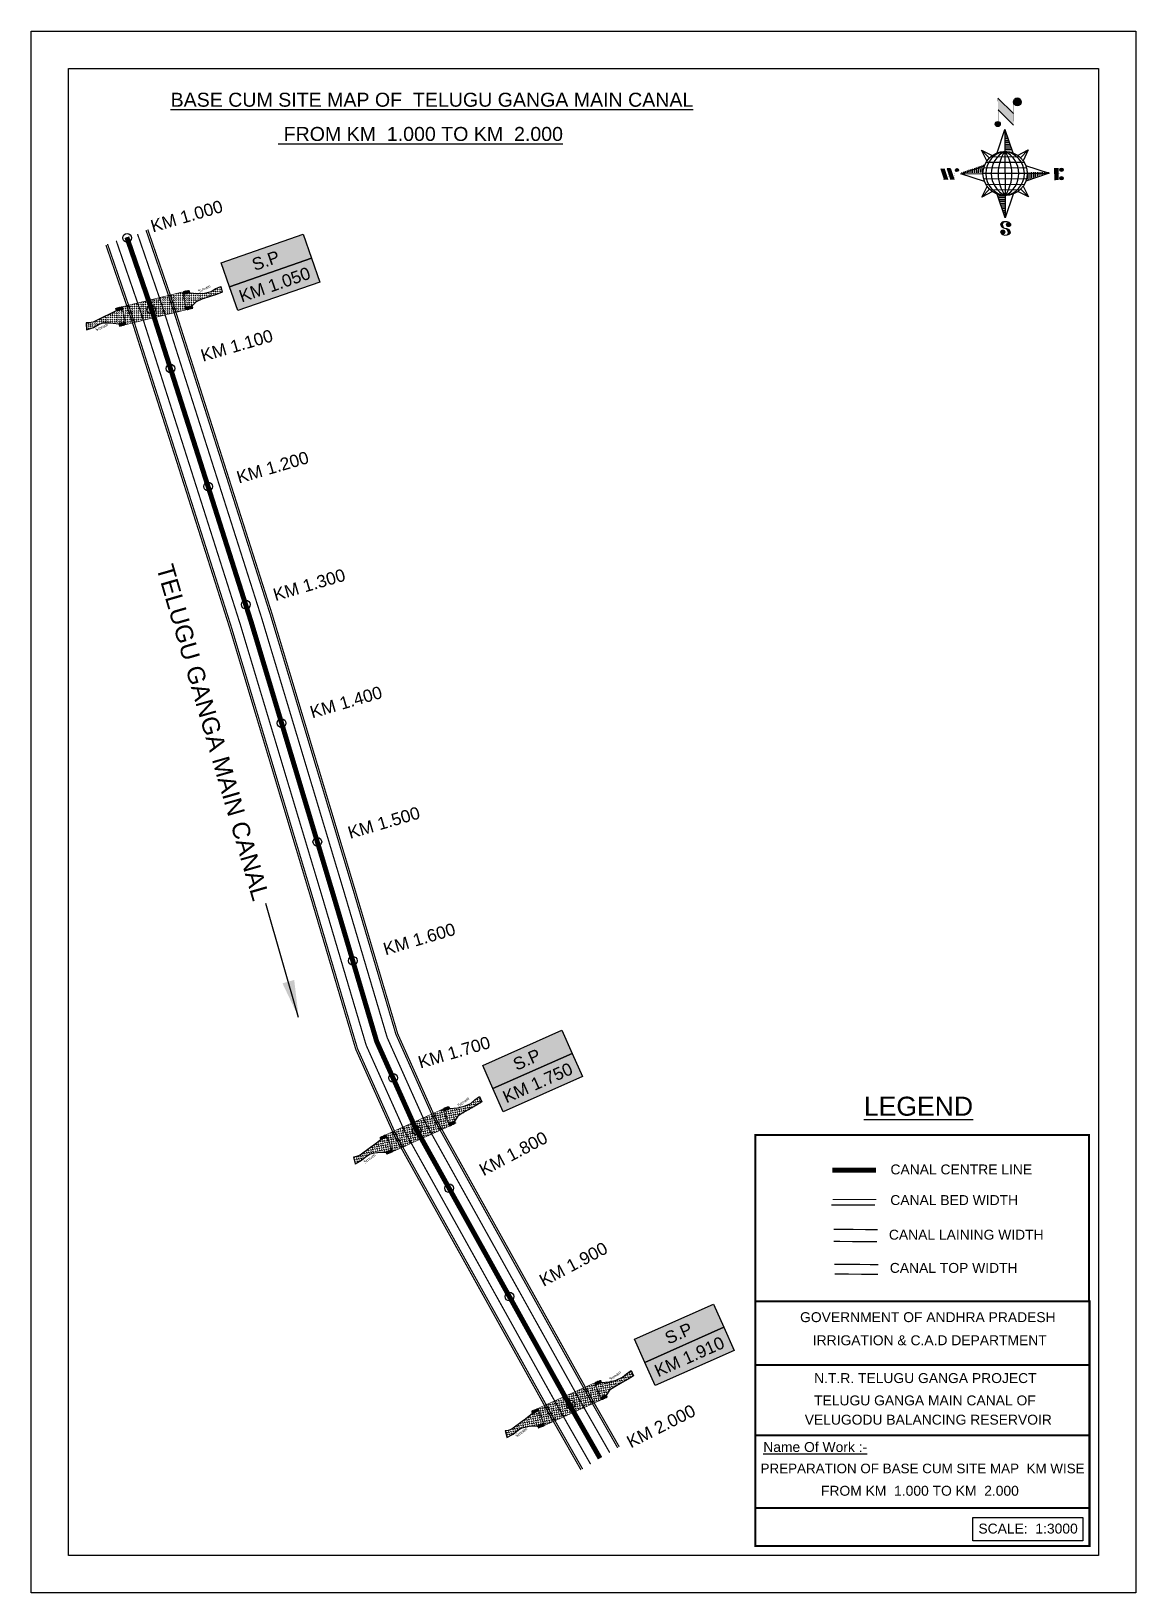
# Model space of a CAD drawing. Header units: inches. Extents: x 246434 to 247325, y 1736692 to 1737952.
import ezdxf

# ---------------------------------------------------------------- set-up
doc = ezdxf.new("R2010")
doc.units = ezdxf.units.IN
doc.header["$MEASUREMENT"] = 0
doc.header["$PDMODE"] = 32
doc.header["$PDSIZE"] = 7
doc.linetypes.add('ACAD_ISO02W100', pattern=[15, 12, -3])
for name, color, linetype in [('AQUADUCT', 1, 'Continuous'), ('bed with', 5, 'Continuous'), ('bord', 1, 'Continuous'), ('cahnige', 7, 'Continuous'), ('canal', 1, 'Continuous'), ('CARTTRACK', 30, 'ACAD_ISO02W100'), ('CH Circle', 7, 'Continuous'), ('chainage', 7, 'Continuous'), ('FRAME 025', 7, 'Continuous'), ('lining', 4, 'Continuous'), ('STREAM', 4, 'Continuous'), ('Stu coo', 3, 'Continuous'), ('TEXT', 7, 'Continuous'), ('top of bund', 1, 'Continuous'), ('UT', 173, 'ACAD_ISO02W100'), ('V', 6, 'Continuous'), ('ZSTU', 7, 'Continuous')]:
    doc.layers.add(name, color=color, linetype=linetype)
doc.styles.add('5mm', font='times.ttf', dxfattribs={"height": 3})
doc.styles.get("Standard").update_dxf_attribs({"font": 'arial.ttf'})
doc.dimstyles.get("Standard").update_dxf_attribs({"dimtxt": 0.18, "dimasz": 0.18, "dimexe": 0.18, "dimexo": 0.0625, "dimgap": 0.09, "dimtad": 0, "dimtih": 1, "dimtoh": 1, "dimdec": 4, "dimzin": 0, "dimdsep": 46, "dimtxsty": 'Standard', "dimcen": 0.09, "dimadec": 0, "dimazin": 0, "dimtfac": 1, "dimtdec": 4, "dimtofl": 0, "dimtmove": 0, "dimatfit": 3, "dimfxl": 0, "dimtolj": 1, "dimtzin": 0, "dimarcsym": 0})
pattern_1 = [(228.0128, (-362214.3310220317, -1526288.492507028), (-7.999998232158162, -9.000001341607247), [0.134536, -13.319088]), (184.9697, (-362214.4210220316, -1526288.592507028), (12.00000105151764, 0.9999913070070519), [0.230868, -22.855925]), (132.5104, (-362214.6510220316, -1526288.612507028), (9.999990718346812, -11.0000086738712), [0.162788, -16.116032]), (267.2737, (-362215.0410220316, -1526288.862507028), (0.9999960177271904, 20.00000029497347), [0.210238, -20.813558]), (292.8337, (-362215.0510220316, -1526289.072507028), (-5.00000990543714, 11.99999641177778), [0.206155, -20.409373]), (357.2737, (-362214.9710220316, -1526289.262507028), (-20.00000029497347, 0.9999960177271915), [0.210238, -20.813558]), (37.6942, (-362214.7610220317, -1526289.272507028), (-13.00000734561798, -9.99999040516053), [0.278029, -27.524849]), (72.2553, (-362214.5410220316, -1526289.102507028), (7.000010762705409, 21.99999623123919), [0.262488, -25.986321]), (121.4296, (-362214.4610220316, -1526288.852507028), (-8.000008234176365, 12.99999503649257), [0.21095, -20.884073]), (175.2364, (-362214.5710220317, -1526288.672507028), (11.00000094631958, -0.9999915326612605), [0.2408319999999999, -11.80076299999999]), (222.3974, (-362214.8110220316, -1526288.652507028), (-12.00000735107323, -10.99999208201412), [0.311448, -30.833375]), (138.8141, (-362214.0510220316, -1526288.872507028), (-7.000002946805715, 5.999997313342756), [0.106301, -10.523844]), (171.4692, (-362214.1310220317, -1526288.802507028), (12.99999828481513, -2.00000791003979), [0.2022369999999999, -20.02151099999998]), (225, (-362214.3310220317, -1526288.772507028), (-1.110223024625157e-16, -1.000000309448952), [0.141421, -1.272792]), (203.1986, (-362214.4010220316, -1526288.652507028), (4.999999730667075, 2.000001325264854), [0.076158, -7.539615]), (291.8014, (-362214.4710220316, -1526288.682507028), (-0.9999999105006487, 3.00000027301077), [0.107703, -5.277462]), (30.9638, (-362214.4310220316, -1526288.782507028), (2.999998022287998, 2.000002483540733), [0.1749289999999999, -5.656022999999996]), (161.5651, (-362214.2810220316, -1526288.692507028), (2.000000434592962, -0.9999984032227077), [0.126491, -3.035787]), (16.38950000000001, (-362215.0510220316, -1526288.682507028), (10.00000219841196, 2.99999270981797), [0.1772, -17.542845]), (70.3462, (-362214.8810220317, -1526288.632507028), (-3.999995247371745, -11.00000213560622), [0.148661, -14.717408]), (293.1986, (-362214.2810220316, -1526288.492507028), (-2.000001325264854, 4.999999730667075), [0.152315, -7.463458]), (343.6105, (-362214.2210220316, -1526288.632507028), (-10.00000219841196, 2.999992709817974), [0.1771999999999999, -17.54284499999998]), (339.444, (-362215.0510220316, -1526289.302507028), (-5.000001844542423, 1.999995996421584), [0.17088, -8.373124]), (294.7751, (-362214.8910220317, -1526289.362507028), (-4.99999218924517, 11.00000342183912), [0.1431779999999999, -14.17464299999999]), (66.80140000000002, (-362214.2710220316, -1526289.492507028), (2.000001325264855, 4.999999730667075), [0.152315, -7.463458]), (17.35400000000001, (-362214.2110220316, -1526289.352507028), (-13.00000201909683, -3.999994502259118), [0.167631, -16.59542399999999]), (69.444, (-362214.7610220317, -1526289.492507028), (-1.999995996421587, -5.000001844542422), [0.08544, -8.458563999999999]), (101.3098999999999, (-362214.3310220317, -1526289.492507028), (-0.9999976321616053, 4.000000752230952), [0.05098999999999999, -5.048028999999998]), (165.9638, (-362214.3410220316, -1526289.442507028), (3.00000054598974, -0.9999980573612457), [0.206155, -3.91695]), (186.009, (-362214.5410220316, -1526289.392507028), (9.99999975090604, 0.9999993174818415), [0.19105, -18.913923]), (303.6901, (-362214.4310220316, -1526288.872507028), (-1.000001334507191, 1.99999955777116), [0.144222, -3.461329]), (353.1572, (-362214.3510220316, -1526288.992507028), (16.99999936547855, -2.000007997924761), [0.251794, -24.927563]), (60.94540000000001, (-362214.1010220316, -1526289.022507028), (-4.000000027199279, -7.000000384569686), [0.102956, -10.192674]), (90, (-362214.0510220316, -1526288.932507028), (-0.9999999999999999, 1), [0.06, -0.94]), (120.2564, (-362214.5610220316, -1526289.362507028), (3.999994886802694, -7.000002455854734), [0.138924, -13.75352]), (48.01279999999999, (-362214.6310220317, -1526289.242507028), (7.99999823215816, 9.000001341607248), [0.269072, -13.184552]), (0, (-362214.4510220317, -1526289.042507028), (1, 1), [0.26, -0.74]), (325.3048, (-362214.1910220316, -1526289.042507028), (-9.999994258987526, 7.000008609594458), [0.158114, -15.653274]), (254.0546, (-362214.0610220316, -1526289.132507028), (-0.9999998892963811, -4.000000126652151), [0.145602, -7.134508]), (207.646, (-362214.1010220316, -1526289.272507028), (-18.99999580717959, -10.00000771316918), [0.237065, -23.469474]), (175.4261, (-362214.3110220316, -1526289.382507028), (-13.00000055831213, 0.999994801161084), [0.2507989999999997, -24.82907399999998])]
pattern_2 = [(0, (-362215.0510220316, -1526289.492507028), (1.25, 1.25), [1.25, -1.25])]
pattern_3 = [(228.0128, (-362243.1753484617, -1526336.432974194), (-7.999998232158162, -9.000001341607247), [0.134536, -13.319088]), (184.9697, (-362243.2653484617, -1526336.532974194), (12.00000105151764, 0.9999913070070519), [0.230868, -22.855925]), (132.5104, (-362243.4953484617, -1526336.552974194), (9.999990718346812, -11.0000086738712), [0.162788, -16.116032]), (267.2737, (-362243.8853484617, -1526336.802974194), (0.9999960177271904, 20.00000029497347), [0.210238, -20.813558]), (292.8337, (-362243.8953484617, -1526337.012974194), (-5.00000990543714, 11.99999641177778), [0.206155, -20.409373]), (357.2737, (-362243.8153484617, -1526337.202974194), (-20.00000029497347, 0.9999960177271915), [0.210238, -20.813558]), (37.6942, (-362243.6053484617, -1526337.212974194), (-13.00000734561798, -9.99999040516053), [0.278029, -27.524849]), (72.2553, (-362243.3853484617, -1526337.042974194), (7.000010762705409, 21.99999623123919), [0.262488, -25.986321]), (121.4296, (-362243.3053484617, -1526336.792974194), (-8.000008234176365, 12.99999503649257), [0.21095, -20.884073]), (175.2364, (-362243.4153484617, -1526336.612974194), (11.00000094631958, -0.9999915326612605), [0.2408319999999999, -11.80076299999999]), (222.3974, (-362243.6553484617, -1526336.592974194), (-12.00000735107323, -10.99999208201412), [0.311448, -30.833375]), (138.8141, (-362242.8953484617, -1526336.812974194), (-7.000002946805715, 5.999997313342756), [0.106301, -10.523844]), (171.4692, (-362242.9753484617, -1526336.742974194), (12.99999828481513, -2.00000791003979), [0.2022369999999998, -20.02151099999998]), (225, (-362243.1753484617, -1526336.712974194), (-1.110223024625157e-16, -1.000000309448952), [0.141421, -1.272792]), (203.1986, (-362243.2453484617, -1526336.592974194), (4.999999730667075, 2.000001325264854), [0.076158, -7.539615]), (291.8014, (-362243.3153484617, -1526336.622974194), (-0.9999999105006487, 3.00000027301077), [0.107703, -5.277462]), (30.9638, (-362243.2753484617, -1526336.722974194), (2.999998022287998, 2.000002483540733), [0.1749289999999998, -5.656022999999995]), (161.5651, (-362243.1253484617, -1526336.632974194), (2.000000434592962, -0.9999984032227077), [0.126491, -3.035787]), (16.38950000000001, (-362243.8953484617, -1526336.622974194), (10.00000219841196, 2.99999270981797), [0.1772, -17.542845]), (70.3462, (-362243.7253484617, -1526336.572974194), (-3.999995247371745, -11.00000213560622), [0.148661, -14.717408]), (293.1986, (-362243.1253484617, -1526336.432974194), (-2.000001325264854, 4.999999730667075), [0.152315, -7.463458]), (343.6105, (-362243.0653484617, -1526336.572974194), (-10.00000219841196, 2.999992709817974), [0.1771999999999998, -17.54284499999998]), (339.444, (-362243.8953484617, -1526337.242974194), (-5.000001844542423, 1.999995996421584), [0.17088, -8.373124]), (294.7751, (-362243.7353484617, -1526337.302974194), (-4.99999218924517, 11.00000342183912), [0.1431779999999998, -14.17464299999999]), (66.80140000000002, (-362243.1153484617, -1526337.432974194), (2.000001325264855, 4.999999730667075), [0.152315, -7.463458]), (17.35400000000001, (-362243.0553484617, -1526337.292974194), (-13.00000201909683, -3.999994502259118), [0.167631, -16.59542399999999]), (69.444, (-362243.6053484617, -1526337.432974194), (-1.999995996421587, -5.000001844542422), [0.08544, -8.458563999999999]), (101.3098999999999, (-362243.1753484617, -1526337.432974194), (-0.9999976321616053, 4.000000752230952), [0.05098999999999998, -5.048028999999997]), (165.9638, (-362243.1853484617, -1526337.382974194), (3.00000054598974, -0.9999980573612457), [0.206155, -3.91695]), (186.009, (-362243.3853484617, -1526337.332974194), (9.99999975090604, 0.9999993174818415), [0.19105, -18.913923]), (303.6901, (-362243.2753484617, -1526336.812974194), (-1.000001334507191, 1.99999955777116), [0.144222, -3.461329]), (353.1572, (-362243.1953484617, -1526336.932974194), (16.99999936547855, -2.000007997924761), [0.251794, -24.927563]), (60.94540000000001, (-362242.9453484617, -1526336.962974194), (-4.000000027199279, -7.000000384569686), [0.102956, -10.192674]), (90, (-362242.8953484617, -1526336.872974194), (-0.9999999999999999, 1), [0.06, -0.94]), (120.2564, (-362243.4053484617, -1526337.302974194), (3.999994886802694, -7.000002455854734), [0.138924, -13.75352]), (48.01279999999999, (-362243.4753484617, -1526337.182974194), (7.99999823215816, 9.000001341607248), [0.269072, -13.184552]), (0, (-362243.2953484617, -1526336.982974194), (1, 1), [0.26, -0.74]), (325.3048, (-362243.0353484617, -1526336.982974194), (-9.999994258987526, 7.000008609594458), [0.158114, -15.653274]), (254.0546, (-362242.9053484617, -1526337.072974194), (-0.9999998892963811, -4.000000126652151), [0.145602, -7.134508]), (207.646, (-362242.9453484617, -1526337.212974194), (-18.99999580717959, -10.00000771316918), [0.237065, -23.469474]), (175.4261, (-362243.1553484617, -1526337.322974194), (-13.00000055831213, 0.999994801161084), [0.2507989999999997, -24.82907399999998])]
pattern_4 = [(267.2971131487395, (-8720374.9383359, 50637915.13839893), (10.53672553373347, -0.4974314379093613), [])]
pattern_5 = [(357.2971131487395, (-8720374.9383359, 50637915.13839893), (0.4974314379093601, 10.53672553373348), [])]

# ---------------------------------------------------------------- blocks, each defined once
blk = doc.blocks.new('A$C377B10CC')
at = {"layer": 'STREAM'}
h = blk.add_hatch(dxfattribs=at)
h.set_pattern_fill('DASH', color=256, scale=10, style=0)
h.set_pattern_definition(pattern_2)
h.paths.add_polyline_path([(-21.08494824264198, 10.39821502007544), (-19.27474394725869, 14.9729934823699), (-16.18663339636989, 21.24998857849248), (-13.84395335207229, 26.14394057728347), (-11.82073506258894, 30.82506799115799), (-15.86717164155561, 33.27204399043694), (-17.46448041551048, 29.0164390646387), (-18.42280644358834, 24.86724643129855), (-21.40440999745624, 19.97332610306328), (-25.23789181862958, 15.71772117726505), (-29.9438456458156, 11.73286320897751), (-32.55258794897789, 7.397025274472546), (-28.05102203169388, 4.507492972305098), (-23.61509535066327, 1.521298239562105), (-21.08650298323482, 5.72392365569249)])
h = blk.add_hatch(dxfattribs=at)
h.set_pattern_fill('DASH', color=256, scale=10, style=0)
h.set_pattern_definition(pattern_2)
h.paths.add_polyline_path([(-60.19243563445735, -34.66217618575828), (-53.98690071125707, -38.64547753962713), (-47.9096301992253, -42.73659862830805), (-22.26358327601338, -0.1118046867195504), (-28.38064794772072, 4.006105192238503), (-34.54584827913632, 7.963515976456129)])
h = blk.add_hatch(dxfattribs=at)
h.set_pattern_fill('DASH', color=256, scale=10, style=0)
h.set_pattern_definition(pattern_2)
h.paths.add_polyline_path([(-57.74663512443659, -50.484279576689), (-52.45942178077529, -46.41916892677546), (-49.88059994621258, -42.13306005246427), (-54.31652662728474, -39.14686531969357), (-58.81809254456867, -36.25733301752601), (-61.3969143789727, -40.54344189167021), (-63.59385741560255, -47.48107765731402), (-64.76519743772232, -50.56640072958572), (-67.96923356887419, -60.27215190371499), (-69.88594486127842, -62.93188914703207), (-71.69620839302661, -64.63413745141588), (-67.43681705632478, -68.35777592635714), (-64.88112301792717, -63.03830143949018), (-63.28387348033723, -57.93158819666134), (-61.89957870042419, -54.84626512438989), (-59.45039165910562, -52.18652788107279)])
at = {"layer": 'UT', "ltscale": 0.2}
h = blk.add_hatch(dxfattribs=at)
h.set_pattern_fill('GRAVEL', color=256, style=0)
h.set_pattern_definition(pattern_1)
h.paths.add_polyline_path([(-34.2363896589959, 8.477849041344596), (-32.55258794897789, 7.397025274472544), (-29.9438456458156, 11.73286320897751), (-31.65756782452809, 12.7639579155948)])
h = blk.add_hatch(dxfattribs=at)
h.set_pattern_fill('GRAVEL', color=256, style=0)
h.set_pattern_definition(pattern_1)
h.paths.add_polyline_path([(-23.61509535066326, 1.521298239562115), (-21.95385443983832, 0.4029774884693321), (-19.37278080452233, 4.692828949075191), (-21.08650298323482, 5.723923655692487)])
h = blk.add_hatch(dxfattribs=at)
h.set_pattern_fill('GRAVEL', color=256, style=0)
h.set_pattern_definition(pattern_3)
h.paths.add_polyline_path([(-58.81809254409745, -36.25733301672153), (-60.50189425464487, -35.17650925088674), (-63.08071608917089, -39.46261812490411), (-61.39691437908914, -40.54344189190306)])
h = blk.add_hatch(dxfattribs=at)
h.set_pattern_fill('GRAVEL', color=256, style=0)
h.set_pattern_definition(pattern_3)
h.paths.add_polyline_path([(-48.21710723458091, -43.24763821694069), (-49.9308294133516, -42.21654351055622), (-52.45942178071709, -46.41916892677546), (-50.7981808698969, -47.53748967801221)])
at = {"layer": 'STREAM'}
for points in [[(-29.9438456458156, 11.73286320897751), (-25.23789181862958, 15.71772117726505), (-21.40440999745624, 19.9733261030633), (-18.42280644358834, 24.86724643129855), (-17.46448041551048, 29.01643906463869), (-15.86717164155561, 33.27204399043694), (-11.82073506258894, 30.82506799115799), (-13.84395335207228, 26.1439405772835), (-16.18663339636987, 21.24998857849278), (-19.27474394725868, 14.97299348236993), (-21.08494824264199, 10.39821502007544), (-21.08650298323482, 5.723923655692488)], [(-61.39691437897272, -40.54344189167023), (-63.59385741560254, -47.48107765731402), (-64.76519743772224, -50.56640072958544), (-67.96923356887419, -60.27215190371498), (-69.8859448612784, -62.93188914703205), (-71.69620839302661, -64.63413745141588), (-67.4368170563248, -68.35777592635714), (-64.88112301792717, -63.03830143949017), (-63.28387348033721, -57.93158819666132), (-61.89957870042417, -54.8462651243899), (-59.45039165910566, -52.18652788107283), (-57.74663512443658, -50.484279576689), (-52.4594217807753, -46.41916892677546)]]:
    blk.add_lwpolyline(points, dxfattribs=at)
at = {"layer": 'UT', "ltscale": 0.2, "const_width": 0.5}
for points in [[(-34.2363896589959, 8.477849041344598), (-31.65756782452809, 12.7639579155948)], [(-31.65756782452809, 12.7639579155948), (-29.9438456458156, 11.73286320897751)], [(-60.50189425458666, -35.17650925065391), (-34.54584827914368, 7.963515976443887)], [(-48.21935903542908, -43.25138080352917), (-22.26358327601338, -0.1118046867195517)], [(-34.5605003585224, 7.972921071806923), (-28.38064794772072, 4.006105192238465), (-22.26358327601338, -0.1118046867195517)], [(-34.2363896589959, 8.477849041344598), (-28.05102203169372, 4.507492972305045), (-21.95385443983832, 0.4029774884693325)], [(-32.55258794891415, 7.397025274578482), (-29.9438456458156, 11.73286320897751)], [(-23.61509535071673, 1.521298239473253), (-21.08650298323482, 5.723923655692488)], [(-22.26358327601338, -0.1118046867195517), (-21.95385443983832, 0.4029774884693325)], [(-21.95385443983832, 0.4029774884693325), (-19.37278080452234, 4.692828949075192)], [(-21.08650298323482, 5.723923655692488), (-19.37278080452234, 4.692828949075192)], [(-63.08071608905448, -39.46261812490411), (-60.50189425458666, -35.17650925065391)], [(-61.39691437897272, -40.54344189167023), (-58.81809254450491, -36.25733301742002)], [(-60.50189425458666, -35.17650925065391), (-54.31652662728447, -39.14686531969346), (-48.21935903542908, -43.25138080352917)], [(-60.17778355506016, -34.67158128111623), (-53.98690071125748, -38.64547753962688), (-47.8842965469812, -42.75365283689462)], [(-63.08071608905448, -39.46261812490411), (-61.39691437897272, -40.54344189167023)], [(-52.4594217807753, -46.41916892677546), (-49.88059994624928, -42.13306005252525)], [(-52.4594217807753, -46.41916892677546), (-50.7981808698969, -47.53748967777938)], [(-50.7981808698969, -47.53748967777938), (-48.21710723458091, -43.24763821717352)]]:
    blk.add_lwpolyline(points, dxfattribs=at)
at = {"layer": 'cahnige', "style": '5mm'}
for p in [(-24.70947435131529, 16.98236319143325), (-60.9109538581688, -63.65351491281763)]:
    blk.add_text('Stream', height=2.5, rotation=71.17434464616717, dxfattribs=at).set_placement(p)
blk = doc.blocks.new('*X3')
at = {"color": 0, "linetype": 'Continuous'}
for p, q in [((6321.563175437702, 239.2074203663178), (6322.581924588794, 240.2261695174094)), ((6321.571094283617, 239.3921159075293), (6322.524536642279, 240.3455582661906)), ((6321.579013129532, 239.5768114487408), (6322.467148695763, 240.4649470149719)), ((6321.586931975447, 239.7615069899523), (6322.409760749248, 240.5843357637531)), ((6321.594850821361, 239.9462025311638), (6322.352372802732, 240.7037245125344)), ((6321.602769667276, 240.1308980723753), (6322.294984856217, 240.8231132613157)), ((6321.610688513191, 240.3155936135868), (6322.322610836808, 241.0275159372032)), ((6321.618607359106, 240.5002891547983), (6322.339575221931, 241.2212570176224)), ((6321.670405508729, 239.1378737420482), (6322.639312535309, 240.1067807686281)), ((6321.756101028845, 239.046792566867), (6322.694551492757, 239.9852430307802)), ((6321.767025283511, 240.8254837745006), (6322.356539607053, 241.4149980980416)), ((6321.841796548961, 238.9557113916858), (6322.784401525116, 239.8983163678416)), ((6321.927492069076, 238.8646302165046), (6322.874251557474, 239.8113897049031)), ((6322.013187589191, 238.7735490413234), (6322.964101589832, 239.7244630419646)), ((6322.075863133939, 241.3110983202248), (6322.373503992176, 241.6087391784607)), ((6322.098883109306, 238.6824678661422), (6323.053951622191, 239.637536379026)), ((6322.184578629423, 238.591386690961), (6323.143801654548, 239.5506097160875)), ((6322.270274149538, 238.5003055157798), (6323.233651686906, 239.463683053149)), ((6322.405772691616, 238.4590273625623), (6323.316199320379, 239.3694539913255)), ((6322.536564177177, 238.4130421528257), (6323.436926723143, 239.3134046987925)), ((6322.667355662737, 238.3670569430892), (6323.557654125907, 239.2573554062594)), ((6322.798147148297, 238.3210717333527), (6323.67838152867, 239.2013061137264)), ((6322.928938633857, 238.2750865236161), (6323.799108931434, 239.1452568211934)), ((6323.059730119417, 238.2291013138795), (6323.919836334197, 239.0892075286604)), ((6323.190521604977, 238.183116104143), (6324.040563736961, 239.0331582361274)), ((6323.334898284248, 238.1507160881169), (6324.161291139725, 238.9771089435944)), ((6323.500484499982, 238.1395256085544), (6324.282018542488, 238.9210596510615)), ((6323.666070715716, 238.1283351289918), (6324.389078986148, 238.8513433994243)), ((6323.83165693145, 238.1171446494292), (6324.558435473549, 238.8439231915289)), ((6324.097210919775, 238.2059219424567), (6324.727791960951, 238.8365029836336)), ((6324.341779298861, 238.2737136262468), (6324.897148448353, 238.8290827757383)), ((6324.586347677948, 238.341505310037), (6325.066504935754, 238.821662567843)), ((6324.830916057034, 238.4092969938271), (6325.235861423155, 238.8142423599477)), ((6325.075484436121, 238.4770886776172), (6325.405217910557, 238.8068221520524)), ((6325.401209342145, 238.6260368883443), (6325.574574397958, 238.7994019441571))]:
    blk.add_line(p, q, dxfattribs=at)
blk = doc.blocks.new('*X2')
at = {"color": 0, "linetype": 'Continuous'}
for p, q in [((6324.425409812192, 240.3018877878409), (6324.530098087213, 240.4065760628617)), ((6324.560821561592, 240.2605228419445), (6324.762767368324, 240.4624686486762)), ((6324.696233310992, 240.2191578960481), (6324.995436649435, 240.5183612344908)), ((6324.831645060392, 240.1777929501517), (6325.228105930546, 240.5742538203053)), ((6324.967056809793, 240.1364280042552), (6325.451206401633, 240.6205775960956)), ((6325.102468559193, 240.0950630583588), (6325.626700194168, 240.619294693334)), ((6325.231508829004, 240.0473266328736), (6325.802193986703, 240.6180117905725)), ((6325.335045025791, 239.9740861343645), (6325.976788801136, 240.6158299097086)), ((6325.438581222579, 239.9008456358553), (6326.100204563527, 240.5624689768027)), ((6325.542117419366, 239.8276051373462), (6326.223620325917, 240.5091080438968)), ((6325.645653616154, 239.754364638837), (6326.347036088308, 240.455747110991)), ((6325.749189812941, 239.6811241403279), (6326.470451850699, 240.4023861780851)), ((6325.852726009729, 239.6078836418188), (6326.593867613089, 240.3490252451792)), ((6325.951486090436, 239.5298670272285), (6326.71728337548, 240.2956643122733)), ((6326.036566250415, 239.4381704919113), (6326.840699137871, 240.2423033793674)), ((6326.121646410395, 239.346473956594), (6326.964114900262, 240.1889424464615)), ((6326.206726570374, 239.2547774212767), (6327.055858370612, 240.1039092215148)), ((6326.291806730354, 239.1630808859595), (6327.135785134496, 240.0070592901021)), ((6326.376886890333, 239.0713843506422), (6327.21571189838, 239.9102093586895)), ((6326.461967050313, 238.9796878153249), (6327.295638662264, 239.8133594272769)), ((6326.547047210292, 238.8879912800077), (6327.375565426148, 239.7165094958642)), ((6326.632127370272, 238.7962947446904), (6327.455492190032, 239.6196595644516)), ((6326.717207530251, 238.7045982093731), (6327.535418953916, 239.5228096330389)), ((6326.788410008449, 236.4777036487165), (6327.354219516036, 237.0435131563033)), ((6326.792225928501, 238.6028399123283), (6327.6153457178, 239.4259597016263)), ((6326.838137672734, 238.4719749612643), (6327.695272481684, 239.3291097702136)), ((6326.884049416966, 238.3411100102004), (6327.775199245568, 239.2322598388009)), ((6326.916746160023, 236.7828164955863), (6327.582476853365, 237.4485471889285)), ((6326.9299611612, 238.2102450591364), (6327.853734496604, 239.1340183945408)), ((6326.975872905432, 238.0793801080725), (6327.849127438164, 238.952634640804)), ((6327.003134980726, 237.9298654880686), (6327.844520379724, 238.7712508870673)), ((6327.012515933215, 237.7624697452613), (6327.839913321284, 238.5898671333306)), ((6327.021896885704, 237.5950740024541), (6327.835306262844, 238.4084833795939)), ((6327.031277838193, 237.4276782596467), (6327.830699204404, 238.2270996258572)), ((6327.040658790683, 237.2602825168395), (6327.826092145964, 238.0457158721205)), ((6327.045082311595, 237.087929342456), (6327.810734190693, 237.8535812215537))]:
    blk.add_line(p, q, dxfattribs=at)
blk = doc.blocks.new('H')
at = {"layer": 'bord', "extrusion": (0.0004278845142637609, 0.00479197890903182, 0.9999884268595202)}
h = blk.add_hatch(dxfattribs=at)
h.set_pattern_fill('LINE', color=8, scale=84.38768555040302, angle=-2.702886851260515, style=0)
h.set_pattern_definition(pattern_5)
h.paths.add_polyline_path([(-492.4668010775931, 785.5898788240738, -0.090992046448718), (-447.9625593584497, 775.2324968557805), (-486.4976985411486, 912.0312741750386)])
h = blk.add_hatch(dxfattribs=at)
h.set_pattern_fill('LINE', color=8, scale=84.38768555040302, angle=-92.70288685126052, style=0)
h.set_pattern_definition(pattern_4)
h.paths.add_polyline_path([(-624.8772989658173, 665.1175860036165, -0.09099204644210665), (-614.5199170010164, 709.6218277204316), (-751.3186943142209, 671.0866885515861)])
h = blk.add_hatch(dxfattribs=at)
h.set_pattern_fill('LINE', color=8, scale=84.38768555040302, angle=-92.70288685126052, style=0)
h.set_pattern_definition(pattern_4)
h.paths.add_polyline_path([(-245.5531129193259, 647.210278397426), (-371.9945082624909, 653.17938094493, -0.09099204644878103), (-382.3518902289215, 608.6751392250881)])
h = blk.add_hatch(dxfattribs=at)
h.set_pattern_fill('LINE', color=8, scale=84.38768555040302, angle=-2.702886851260515, style=0)
h.set_pattern_definition(pattern_5)
h.paths.add_polyline_path([(-504.4050061509479, 532.7070881242398, -0.090992046448718), (-548.909247870557, 543.064470092766), (-510.3741086877417, 406.2656927765347)])
at = {"layer": 'bord', "extrusion": (0.0004278845142637604, 0.00479197890903182, 0.9999884268595203)}
for p, q in [((-516.2384251924814, 1087.08582315594, -1217.145331720205), (-431.5311611755169, 993.9857607749291, -1216.735438367611)), ((-519.3860571105615, 1020.408509141766, -1216.824464901347), (-434.678793075087, 927.3084467682056, -1216.414571548796)), ((-538.2690597721958, 773.6536562892143, -1215.633927328097), (-487.0181812191731, 906.212239655666, -1216.291082326422)), ((-487.0181812191731, 906.212239655666, -1216.291082326422), (-492.9870239489828, 779.7722960542887, -1215.682623766277)), ((-487.0181812191731, 906.212239655666, -1216.291082326422), (-448.4827650671941, 769.4150330077391, -1215.652034309381)), ((-626.736305744329, 793.7732813858893, -1215.692487060367), (-566.811349663476, 760.1895317081362, -1215.557193835181)), ((-626.736305744329, 793.7732813858893, -1215.692487060367), (-584.1428260545363, 746.9596384149045, -1215.486379775655)), ((-598.946746484784, 730.9517588270828, -1215.4033350249), (-626.736305744329, 793.7732813858893, -1215.692487060367)), ((-421.3357812265749, 753.3219341966324, -1215.586531535218), (-358.5136001041974, 781.1110481221694, -1215.746578873753)), ((-358.5136001041974, 781.1110481221694, -1215.746578873753), (-405.3276889660046, 738.5181495659053, -1215.522440984547)), ((-358.5136001041974, 781.1110481221694, -1215.746578873753), (-392.0976094479556, 721.1868434431963, -1215.445049781629)), ((-864.6667208376457, 700.9117660832126, -1215.145683569252), (-846.8602190883248, 637.7003116968554, -1214.850391321915)), ((-846.885899517627, 700.0723706756253, -1215.149269383754), (-829.079397758178, 636.8609162860084, -1214.853977136408)), ((-829.1050781964441, 699.2329752675723, -1215.152855198257), (-811.2985764592304, 636.0215208844747, -1214.857562950931)), ((-829.1050781964441, 699.2329752675723, -1215.152855198257), (-811.3242568973801, 698.393579858588, -1215.156441012743)), ((-811.3242568973801, 698.393579858588, -1215.156441012743), (-793.5177551378147, 635.1821254740935, -1214.861148765422)), ((-751.8386587080895, 665.2704204607289, -1215.023166955395), (-615.0399729244527, 703.8051171880215, -1215.266361263119)), ((-751.8386587080895, 665.2704204607289, -1215.023166955395), (-625.3972626964678, 659.3013864478562, -1215.048666080719)), ((-619.2784603905748, 614.0198538512923, -1214.834293591338), (-751.8386587080895, 665.2704204607289, -1215.023166955395)), ((-246.0730746499612, 641.3942844460253, -1215.12516345687), (-382.8717604242847, 602.859587718267, -1214.881969149149)), ((-378.6332729603746, 692.6448510554619, -1215.314036820931), (-246.0730746499612, 641.3942844460253, -1215.12516345687)), ((-372.5144706616993, 647.363318458898, -1215.099664331546), (-246.0730746499612, 641.3942844460253, -1215.12516345687)), ((-213.4791469212505, 669.2951450282708, -1215.272811938016), (-216.710715676134, 600.8397693103179, -1214.943388670676)), ((-197.1518122339039, 599.9164343632292, -1214.947333066632), (-193.9202434780891, 668.3718100786209, -1215.276756333961)), ((-639.398133254319, 525.5536567845847, -1214.401751538512), (-605.8141239105607, 585.4778614635579, -1214.703280630637)), ((-639.398133254319, 525.5536567845847, -1214.401751538512), (-592.5840443923953, 568.1465553403832, -1214.625889427719)), ((-576.5759521321743, 553.3427707091905, -1214.561798877043), (-639.398133254319, 525.5536567845847, -1214.401751538512)), ((-510.8935521394596, 400.4524652508553, -1213.857248085843), (-549.4289682914387, 537.2496718976181, -1214.496296102879)), ((-371.1754276144202, 512.8914235194679, -1214.455843351893), (-431.1003836950404, 546.475173198618, -1214.591136577086)), ((-371.1754276144202, 512.8914235194679, -1214.455843351893), (-413.7689073036308, 559.7050664918497, -1214.661950636613)), ((-398.9649868734996, 575.7129460782744, -1214.74499538736), (-371.1754276144202, 512.8914235194679, -1214.455843351893)), ((-459.6426735860878, 533.0110486173071, -1214.514403084168), (-510.8935521394596, 400.4524652508553, -1213.857248085843)), ((-504.9247094094171, 526.8924088519998, -1214.465706645989), (-510.8935521394596, 400.4524652508553, -1213.857248085843))]:
    blk.add_line(p, q, dxfattribs=at)
at = {"layer": 'bord', "color": 8, "linetype": 'ByBlock', "extrusion": (0.0004278845142637604, 0.00479197890903182, 0.9999884268595203)}
for p, q in [((-386.4701403837535, 711.3830894059502, -1215.400477790083), (-605.4730712235323, 721.7215742594562, -1215.35631111762)), ((-410.8462962137419, 744.2142448802479, -1215.547375515144), (-578.1125475389999, 752.110393114388, -1215.51364266185)), ((-492.9872379411827, 779.772306161467, -1215.682623723144), (-504.9247094094171, 526.8924088519998, -1214.465706645989)), ((-372.5145726100891, 647.3634304928128, -1215.099664824794), (-625.3973747401615, 659.3012845208868, -1215.048665544341)), ((-378.0217974673142, 615.9429816137999, -1214.946740470406), (-622.87451776542, 627.5017590741627, -1214.897360629442)), ((-375.037429585529, 679.1629559395369, -1215.250969739694), (-619.8901498829364, 690.7217333998997, -1215.201589898729)), ((-392.4388761268347, 584.9431407540105, -1214.792019251512), (-611.441806967312, 595.2816256079823, -1214.747852579053)), ((-419.7993998112506, 554.5543218990788, -1214.634687707282), (-587.06565113744, 562.4504701336846, -1214.600954853988))]:
    blk.add_line(p, q, dxfattribs=at)
at = {"layer": 'bord', "extrusion": (0.0004278845142637604, 0.00479197890903182, 0.9999884268595203)}
for points, const_width, elevation in [([(-522.0131121619479, 959.550775259228), (-515.7175743466119, 1092.906934415961)], 1.60540055982536, -1212.142843617219), ([(-434.158262363472, 933.1277235058805), (-427.8627245295095, 1066.483882669366)], 1.60540055982536, -1212.142843617219), ([(-870.0736340994383, 707.00824508073), (-846.3658724653925, 705.889038352192)], 0.6421602239301444, -1212.142843617219), ([(-828.5594987093612, 642.6768581911618), (-855.2307305332708, 643.935965762368)], 0.6421602239301444, -1212.142843617219), ([(-828.5594987093612, 642.676858191162), (-820.953748198869, 677.9586989512691)], 0.6421602239301444, -1212.142843617223), ([(-810.7786774830411, 641.8374531447001), (-784.1074456587239, 640.5783455765209)], 0.6421602239301444, -1212.142843617222), ([(-792.9978562549747, 640.9980480956772), (-781.589230506466, 693.9208092413096)], 0.6421602239301444, -1212.142843617218), ([(-222.7385766651839, 675.5731321041832), (-173.8413183107752, 673.2647682324088)], 0.7063762463231584, -1212.142843617221), ([(-194.785239975681, 644.8497587676384), (-185.0057882997701, 644.3880859934699)], 0.7063762463231584, -1212.14284361722), ([(-177.0730277270245, 604.8086065300355), (-225.9702860934822, 607.1169704015771)], 0.7063762463231584, -1212.142843617222)]:
    blk.add_lwpolyline(points, dxfattribs=dict(at, const_width=const_width, elevation=elevation))
for points, const_width, elevation in [([(-413.6616245851993, 1073.140134249887, 1), (-397.6117714248124, 1057.729118476532, 1)], 22.25077962579039, -1212.14284361722), ([(-530.3419430367337, 949.5474510251247, 1), (-519.6420409089901, 939.2734405104861, 1)], 14.83385308386026, -1212.142843617223), ([(-775.9087905502321, 696.5833098740303, 1), (-769.4888492682775, 690.418903565154, 1)], 8.900311850316152, -1212.142843617216), ([(-177.8339587833615, 666.8757400336997, 1), (-170.7720233739972, 660.0948930920731, 1)], 9.790343035347762, -1212.142843617223), ([(-180.1423226412179, 617.9784816729323, 1), (-173.0803872516442, 611.1976347345654, 1)], 9.790343035347762, -1212.142843617219), ([(-489.8397168474219, 361.7280028313068, 1), (-498.0671858660056, 369.1142257457323, 1)], 11.05656073458609, -1212.142843617215), ([(-525.1949096693778, 321.5505605205689, 1), (-533.4223786795214, 328.9367834347616, 1)], 11.05656073458609, -1212.142843617218)]:
    blk.add_lwpolyline(points, format="xyb", close=True, dxfattribs=dict(at, const_width=const_width, elevation=elevation))
for points, elevation in [([(-537.0436544864716, 317.3909783906986), (-530.686771839954, 310.4778530870033), (-519.7848077441001, 306.8033377354246), (-504.8555995545785, 306.8996049665207), (-493.8614930827366, 309.9751672386152), (-486.3299612487816, 317.6739007300386), (-486.5193926708707, 325.7780890813514), (-490.6180678635317, 333.2605072774198), (-493.5031616341619, 336.2254691210802), (-502.816804350885, 340.8534958871466), (-522.4580017436219, 347.2728260433129), (-530.4257294404489, 351.5824209563287), (-533.6858260648524, 354.5525017987891), (-537.4013079778782, 362.629807892173), (-536.9549017110166, 373.3508360361672), (-530.0284934418471, 380.6827556172281), (-520.0052991440441, 384.0716307398478), (-503.5000552259427, 384.2213990291513), (-492.5323047870551, 379.8708521119993), (-487.1463343054379, 373.2710396641844)], -1212.142843617219), ([(-522.4539065143929, 347.5728294925347), (-526.1949835211592, 353.7751140225195), (-527.7518298353394, 360.6227161141025), (-527.9156661629893, 370.6019260344024), (-525.8991041315983, 375.4503632916039), (-521.3202371541029, 381.1640017041664), (-514.5251386848048, 384.3718976443916)], -1212.142843617221), ([(-504.8555995545785, 306.8996049665207), (-499.0047943263154, 312.3708361831504), (-496.9585419834797, 319.3942984564654), (-497.4612851235933, 326.5275708001649), (-501.2415295758961, 335.3559093211365), (-509.2361390522836, 343.1915685721062)], -1212.142843617219)]:
    blk.add_lwpolyline(points, dxfattribs=dict(at, elevation=elevation))
for centre, radius in [((-405.6366979898718, 1065.434626361347, -1212.142843617228), 22.25077962579068), ((-524.9919919744626, 944.4104457636145, -1212.142843617225), 14.83385308386045), ((-498.4359036135794, 659.1484834742021, -1212.142843617229), 126.5822129822759), ((-772.6988199003781, 693.5011067149355, -1212.142843617225), 8.900311850316273), ((-174.3029910778062, 663.4853165630027, -1212.142843617225), 9.7903430353479), ((-176.6113549475952, 614.5880582008385, -1212.142843617227), 9.7903430353479), ((-493.9534513636986, 365.4211142832808, -1212.142843617226), 11.05656073458623), ((-529.3086441806488, 325.2436719765011, -1212.142843617227), 11.05656073458623)]:
    blk.add_circle(centre, radius, dxfattribs=at)
at = {"layer": 'bord', "color": 8, "linetype": 'ByBlock', "extrusion": (0.0004278845142637604, 0.00479197890903182, 0.9999884268595203)}
for centre, radius, start, end in [((-481.5018944916621, 658.3490694805806, -1212.142843617225), 127.7124113124745, 94.925359787212, 259.6690604518324), ((-436.7958279077627, 656.2386032006533, -1212.142843617224), 140.8227119427793, 113.2864437035868, 241.3079765329169), ((-315.8862391595549, 650.5307512261786, -1212.142843617227), 222.3100112361417, 142.5891607921548, 212.0052594442485), ((-560.0761933124097, 662.0583738566748, -1212.142843617224), 140.8227119427793, 293.2864437035868, 61.30797653291689), ((-680.9857820597445, 667.7662258302183, -1212.142843617228), 222.3100112361417, 322.5891607921548, 32.00525944424854), ((-515.3701267285685, 659.9479075753505, -1212.142843617227), 127.7124113124745, 274.925359787212, 79.66906045183244)]:
    blk.add_arc(centre, radius, start, end, dxfattribs=at)
at = {"layer": 'bord', "extrusion": (0.0004278845142637604, 0.00479197890903182, 0.9999884268595203)}
for points in [[(-515.7175743148887, 1092.906934417125, -1212.142843617227), (-431.0104934413977, 999.8058030862261, -1212.142843617227), (-518.8653432401063, 1026.22885483189, -1212.142843617227), (-434.1582623484545, 933.1277235084416, -1212.142843617227)], [(-864.1466936911305, 706.7284433981881, -1212.142843617225), (-846.3658724649268, 705.889038353589, -1212.142843617225), (-846.34031992468, 643.5162632348297, -1212.142843617225), (-828.5594986876497, 642.6768581867381, -1212.142843617225)], [(-828.5850512369768, 705.049633307593, -1212.142843617229), (-810.804230031204, 704.2102282608984, -1212.142843617229), (-810.778677482168, 641.8374531481927, -1212.142843617229), (-792.9978562541016, 640.9980480994025, -1212.142843617229)], [(-193.4002216503151, 674.1881137788835, -1212.142843617225), (-196.6319310673212, 605.7319520774413, -1212.142843617225), (-212.9591249906118, 675.1114593302475, -1212.142843617225), (-216.1908344065701, 606.6552976257785, -1212.142843617225)]]:
    blk.add_solid(points, dxfattribs=at)
at = {"layer": 'bord', "extrusion": (0.0004278845142637604, 0.00479197890903182, 0.9999884268595203), "xscale": 7.977342409717546, "yscale": 7.977342408231451, "zscale": 7.977342408476333, "rotation": 138.0840426661453}
for name, p in [('*X2', (38300.50170925955, -31929.38484708802, -1212.14284361722)), ('*X3', (38314.39702652739, -31950.87734303279, -1212.142843617221))]:
    blk.add_blockref(name, p, dxfattribs=at)

msp = doc.modelspace()

# ---------------------------------------------------------------- hatches: boundary and pattern name
at = {"layer": 'ZSTU'}
h = msp.add_hatch(color=135, dxfattribs=at)
h.set_gradient(color1=(141, 177, 78), color2=(107, 135, 59), one_color=1, tint=0.3799999952316284, name='CYLINDER')
h.paths.add_polyline_path([(246660.3252052279, 1737768.57767026), (246653.5849802987, 1737787.900330743), (246587.6531941627, 1737764.901682656), (246594.393419092, 1737745.579022174)])
h.paths.add_polyline_path([(246613.0265742384, 1737754.766234803), (246639.1692974223, 1737763.885467358), (246634.0603703887, 1737778.531575394), (246607.9176472047, 1737769.412342839)], flags=24)
h = msp.add_hatch(color=252, dxfattribs=at)
h.set_gradient(color1=(167, 88, 159), color2=(127, 67, 121), one_color=1, tint=0.3799999952316284, name='CYLINDER')
h.paths.add_polyline_path([(246667.0654301573, 1737749.255009776), (246660.3252052281, 1737768.57767026), (246594.3934190918, 1737745.579022174), (246601.1336440208, 1737726.25636169)])
h.paths.add_polyline_path([(246602.6001980143, 1737729.298063678), (246663.8800550564, 1737750.674003107), (246658.8351581109, 1737765.136551742), (246597.5553010688, 1737743.760612312)], flags=24)
h = msp.add_hatch(color=135, dxfattribs=at)
h.set_gradient(color1=(141, 177, 78), color2=(107, 135, 59), one_color=1, tint=0.3799999952316284, name='CYLINDER')
h.paths.add_polyline_path([(246870.6452416215, 1737126.906196157), (246862.3365829807, 1737145.608122042), (246798.5228354429, 1737117.257745289), (246806.8314940834, 1737098.555819403)])
h.paths.add_polyline_path([(246824.6447336211, 1737109.246368677), (246849.9476297657, 1737120.487624148), (246843.6498680165, 1737134.663230414), (246818.3469718718, 1737123.421974943)], flags=24)
h = msp.add_hatch(color=252, dxfattribs=at)
h.set_gradient(color1=(167, 88, 159), color2=(127, 67, 121), one_color=1, tint=0.3799999952316284, name='CYLINDER')
h.paths.add_polyline_path([(246878.953900262, 1737108.204270271), (246870.6452416212, 1737126.906196157), (246806.8314940833, 1737098.555819403), (246815.1401527239, 1737079.853893518)])
h.paths.add_polyline_path([(246816.3512234999, 1737083.006041859), (246875.6624837532, 1737109.356109653), (246869.4436517355, 1737123.354053308), (246810.1323914823, 1737097.003985514)], flags=24)
h = msp.add_hatch(color=135, dxfattribs=at)
h.set_gradient(color1=(141, 177, 78), color2=(107, 135, 59), one_color=1, tint=0.3799999952316284, name='CYLINDER')
h.paths.add_polyline_path([(246993.0724047816, 1736905.963002357), (246984.7637461405, 1736924.664928243), (246920.9499986029, 1736896.31455149), (246929.2586572435, 1736877.612625604)])
h.paths.add_polyline_path([(246947.0718967812, 1736888.303174878), (246972.3747929258, 1736899.544430349), (246966.0770311766, 1736913.720036614), (246940.7741350319, 1736902.478781144)], flags=24)
h = msp.add_hatch(color=252, dxfattribs=at)
h.set_gradient(color1=(167, 88, 159), color2=(127, 67, 121), one_color=1, tint=0.3799999952316284, name='CYLINDER')
h.paths.add_polyline_path([(247001.381063422, 1736887.261076471), (246993.0724047816, 1736905.963002357), (246929.2586572435, 1736877.612625604), (246937.5673158841, 1736858.910699718)])
h.paths.add_polyline_path([(246938.77838666, 1736862.06284806), (246998.0896469133, 1736888.412915854), (246991.8708148957, 1736902.410859508), (246932.5595546424, 1736876.060791714)], flags=24)

# ---------------------------------------------------------------- linework, layer by layer
at = {"linetype": 'ByBlock'}
for points in [[(246434.3551903575, 1736691.715536589), (246434.3551903575, 1737951.715536589), (247325.3551903575, 1737951.715536589), (247325.3551903575, 1736691.715536589)], [(247295.3551903575, 1737921.715536589), (247295.3551903575, 1736721.715536589), (246464.3551903575, 1736721.715536589), (246464.3551903575, 1737921.715536589)]]:
    msp.add_lwpolyline(points, close=True, dxfattribs=at)
at = {"layer": 'bed with', "const_width": 1}
for points in [[(246502.9278318297, 1737782.624878604), (246522.6620418718, 1737725.222863231), (246602.9817055465, 1737473.063309948), (246669.3522525811, 1737252.328287163), (246704.5623166118, 1737133.448983518), (246735.8298041299, 1737063.628763926), (246862.8625868767, 1736835.252430695), (246885.5929996278, 1736795.435155958)], [(246520.0938122199, 1737788.058554175), (246539.7508078396, 1737730.881136769), (246620.1771441649, 1737478.386690052), (246686.6005971304, 1737257.475712837), (246721.4805330996, 1737139.711016482), (246751.9390455816, 1737071.697236075), (246878.5442628348, 1736844.089569305), (246900.9909289608, 1736804.769338659)], [(247114.9494432886, 1737004.624034252), (247112.8941229116, 1737004.651592748), (247080.1017880372, 1737004.628573362), (247079.8653346783, 1737004.637740607)], [(247116.0698974436, 1737009.029292172), (247112.9222020393, 1737009.071497634), (247080.7629612815, 1737009.048922665)]]:
    msp.add_lwpolyline(points, dxfattribs=at)
at = {"layer": 'canal', "color": 6, "const_width": 4}
for points in [[(247115.9132297411, 1737032.645977367), (247113.31172185, 1737032.680859347), (247080.7167576143, 1737032.65797851)], [(247080.7167576143, 1737032.65797851), (247115.9132297411, 1737032.645977367)]]:
    msp.add_lwpolyline(points, dxfattribs=at)
at = {"layer": 'CH Circle'}
for p in [(246511.6286793103, 1737784.998898219), (246546.6368409123, 1737679.608983159), (246576.9870843922, 1737584.325916874), (246607.3373278721, 1737489.042850588), (246636.3497375241, 1737393.343947323), (246665.1442398886, 1737297.579253236), (246693.7194834567, 1737201.748905981), (246726.1928055685, 1737107.168340583), (246771.4639024983, 1737018.08131061), (246820.0741094365, 1736930.691106459)]:
    msp.add_point(p, dxfattribs=at)
at = {"layer": 'CH Circle', "color": 2}
for p in [(246531.1804248557, 1737727.16), (246745.3404248557, 1737064.6), (246869.2704248557, 1736843.73)]:
    msp.add_point(p, dxfattribs=at)
at = {"layer": 'FRAME 025', "lineweight": -3, "const_width": 1.636994106223717}
for points in [[(247018.5559223157, 1737061.118296122), (247287.6640874902, 1737061.118296122), (247287.6640874902, 1736926.889942194), (247018.5559223157, 1736926.889942194)], [(247018.5559223159, 1736926.889942194), (247288.0296227162, 1736926.889942194), (247288.0296227162, 1736729.344042424), (247018.5559223159, 1736729.344042424)]]:
    msp.add_lwpolyline(points, close=True, dxfattribs=at)
for points in [[(247018.5559223159, 1736875.599700154), (247288.0296227162, 1736875.599700154)], [(247018.5559223159, 1736818.735905243), (247288.0296227162, 1736818.735905243)], [(247018.5559223159, 1736760.105402117), (247288.0296227162, 1736760.105402117)]]:
    msp.add_lwpolyline(points, dxfattribs=at)
at = {"layer": 'lining', "const_width": 1}
for points in [[(246495.8937710418, 1737780.016360033), (246515.5417227185, 1737722.865249257), (246595.8169394554, 1737470.845234904), (246662.1654423522, 1737250.183526465), (246697.5130597419, 1737130.839803116), (246729.1176201917, 1737060.266900531), (246856.3285552274, 1736831.570289607), (246879.1615522411, 1736791.573316164)], [(246526.9422671338, 1737791.206955073), (246546.8711269929, 1737733.238750743), (246627.341910256, 1737480.604765096), (246693.7874073592, 1737259.620473534), (246728.5297899696, 1737142.320196884), (246758.6512295198, 1737075.05909947), (246885.0782944841, 1736847.771710393), (246907.4138019682, 1736808.646198348)], [(247081.7458736506, 1736975.229431112), (247108.5971857114, 1736975.024413582), (247116.6399538656, 1736974.931995584)], [(247081.7839196742, 1736984.992278503), (247106.49179475, 1736984.807941722), (247117.1720711636, 1736984.685303037)]]:
    msp.add_lwpolyline(points, dxfattribs=at)
at = {"layer": 'top of bund', "const_width": 1}
for points in [[(246528.3393774519, 1737791.756879078), (246548.2951908236, 1737733.710273538), (246628.7748634742, 1737481.048380105), (246695.224769405, 1737260.049425673), (246729.9396413436, 1737142.842032964), (246759.9936663074, 1737075.731472149), (246886.385100814, 1736848.50813861), (246908.6320272889, 1736809.53779552)], [(246494.6048479558, 1737779.151745694), (246514.1176588879, 1737722.393726462), (246594.3839862372, 1737470.401619896), (246660.7280803065, 1737249.754574326), (246696.1032083679, 1737130.317967036), (246727.775183404, 1737059.594527851), (246855.0217488976, 1736830.833861389), (246877.8494897572, 1736790.846095246)], [(247082.3098271437, 1736956.784243938), (247106.8922931634, 1736956.604335315), (247117.7292258917, 1736956.479903055)], [(247117.300641818, 1736948.625135466), (247109.3851313115, 1736948.71609502), (247082.4517371392, 1736948.918536674)]]:
    msp.add_lwpolyline(points, dxfattribs=at)
at = {"layer": 'V', "color": 6, "const_width": 4}
msp.add_lwpolyline([(246511.4479613125, 1737785.524562907), (246531.2064248557, 1737728.052), (246611.5794248557, 1737475.725), (246677.9764248557, 1737254.902), (246713.0214248557, 1737136.58), (246743.8844248557, 1737067.663), (246870.7034248557, 1736839.671), (246893.2121814397, 1736800.242004376)], dxfattribs=at)
at = {"layer": 'V', "color": 0}
msp.add_lwpolyline([(247194.0552927071, 1736752.483526045), (247282.7654270812, 1736752.483526045), (247282.7654270812, 1736733.731049741), (247194.0552927071, 1736733.731049741)], close=True, dxfattribs=at)
at = {"layer": 'ZSTU', "color": 135}
for points in [[(246587.6531941627, 1737764.901682656), (246653.5849802987, 1737787.900330743), (246660.325205228, 1737768.57767026), (246594.3934190919, 1737745.579022174)], [(246798.5228354428, 1737117.257745289), (246862.3365829808, 1737145.608122042), (246870.6452416214, 1737126.906196157), (246806.8314940834, 1737098.555819403)], [(246920.9499986029, 1736896.314551489), (246984.7637461407, 1736924.664928243), (246993.0724047815, 1736905.963002357), (246929.2586572435, 1736877.612625604)]]:
    msp.add_lwpolyline(points, close=True, dxfattribs=at)
at = {"layer": 'ZSTU', "color": 252}
for points in [[(246594.3934190919, 1737745.579022174), (246660.325205228, 1737768.57767026), (246667.0654301571, 1737749.255009776), (246601.1336440209, 1737726.25636169)], [(246806.8314940834, 1737098.555819403), (246870.6452416214, 1737126.906196157), (246878.953900262, 1737108.204270271), (246815.140152724, 1737079.853893518)], [(246929.2586572435, 1736877.612625604), (246993.0724047815, 1736905.963002357), (247001.3810634221, 1736887.261076471), (246937.5673158841, 1736858.910699718)]]:
    msp.add_lwpolyline(points, close=True, dxfattribs=at)

# ---------------------------------------------------------------- block references
at = {"layer": 'AQUADUCT', "color": 1, "xscale": 0.1408039184319789, "yscale": 0.1408039184752852, "zscale": 0.1408039184379445, "rotation": 3.078330572322649}
msp.add_blockref('H', (247294.9912535739, 1737748.820040826, 170.8847861942989), dxfattribs=at)
at = {"layer": 'CARTTRACK', "color": 3}
for p, rotation in [((246574.9359968211, 1737711.159545745), 314.8198213557363), ((246789.9356155996, 1737055.652805336), 325.3010924238548), ((246912.3627787597, 1736834.709611536), 325.3010924238548)]:
    msp.add_blockref('A$C377B10CC', p, dxfattribs=dict(at, rotation=rotation))

# ---------------------------------------------------------------- texts
at = {"layer": 'chainage', "color": 0}
for s, height, rotation, p in [('KM 1.000', 9.999999999999998, 16.35065535395659, (246532.4559059165, 1737789.284453616)), ('KM 1.100', 9.999999999999998, 16.35065535395659, (246572.8785310381, 1737684.940767675)), ('KM 1.200', 9.999999999999998, 16.35065535395659, (246601.812356163, 1737586.6669752)), ('KM 1.300', 9.999999999999998, 16.35065535395659, (246631.3207522113, 1737491.851487969)), ('KM 1.400', 9.999999999999998, 16.35065535395659, (246661.0140757928, 1737397.176661961)), ('KM 1.500', 9.999999999999998, 16.35065535395659, (246691.526857991, 1737299.948072312)), ('KM 1.600', 9.999999999999998, 16.35065535395659, (246720.1278895491, 1737206.049192974)), ('KM 1.700', 9.999999999999998, 16.35065535395659, (246748.2109252988, 1737114.661753272)), ('KM 1.800', 9.999999999999996, 27.93065016065751, (246799.1797959387, 1737027.683136091)), ('KM 1.900', 9.999999999999996, 27.93065016065751, (246847.6146316842, 1736938.46650074)), ('KM 2.000', 9.999999999999996, 26.8981671562168, (246917.9793228283, 1736808.197685698))]:
    msp.add_text(s, height=height, rotation=rotation, dxfattribs=at).set_placement(p)
at = {"layer": 'chainage', "color": 1}
msp.add_text('TELUGU GANGA MAIN CANAL', height=14.04243867787395, rotation=286.1272680011784, dxfattribs=at).set_placement((246535.145540534, 1737519.101570104))
at = {"layer": 'chainage', "color": 0}
for s, height, p in [('%%ULEGEND', 15.33694249980499, (247106.0059657837, 1737076.663002851)), ('CANAL CENTRE LINE', 8, (247127.4827005706, 1737029.301246816)), ('CANAL BED WIDTH', 8, (247127.3531552824, 1737004.582191231)), ('CANAL LAINING WIDTH', 8, (247126.2288301272, 1736976.63849577)), ('CANAL TOP WIDTH', 8, (247126.9437281989, 1736949.853313817)), ('GOVERNMENT OF ANDHRA PRADESH ', 8, (247054.5638969237, 1736910.095597134)), ('IRRIGATION & C.A.D DEPARTMENT', 8, (247064.8051716482, 1736891.45400273)), ('N.T.R. TELUGU GANGA PROJECT', 8, (247065.9179017005, 1736860.94059902)), ('TELUGU GANGA MAIN CANAL OF', 8, (247065.8467317582, 1736842.91039284)), (' VELUGODU BALANCING RESERVOIR', 8, (247055.2252176231, 1736827.390488111)), ('%%UName Of Work :-', 8, (247024.8640402901, 1736805.334702438)), ('PREPARATION OF BASE CUM SITE MAP  KM WISE', 7.742718181745905, (247022.6747077768, 1736788.151913877)), (' FROM KM  1.000 TO KM  2.000', 8, (247068.3320821013, 1736770.012909211)), ('SCALE:  1:3000', 8, (247198.4171422883, 1736739.518606324))]:
    msp.add_text(s, height=height, dxfattribs=at).set_placement(p)
at = {"layer": 'Stu coo', "color": 0}
for s, height, rotation, p in [('S.P', 9.999999999999998, 19.23004313426286, (246614.5599376615, 1737758.219757667)), ('KM 1.050', 9.999999999999998, 19.23004313426286, (246604.1136398852, 1737732.710321627)), ('S.P', 10, 23.95402452463674, (246825.8884711005, 1737112.814441076)), ('KM 1.750', 10, 23.95402452463674, (246817.5785054993, 1737086.531348867)), ('KM 1.910', 10, 23.95402452463674, (246940.0056686594, 1736865.588155068)), ('S.P', 10, 23.95402452463674, (246948.3156342606, 1736891.871247276))]:
    msp.add_text(s, height=height, rotation=rotation, dxfattribs=at).set_placement(p)
at = {"layer": 'TEXT', "color": 0}
for s, p in [('%%UBASE CUM SITE MAP OF  TELUGU GANGA MAIN CANAL', (246546.7959813586, 1737890.797314803)), ('%%U FROM KM  1.000 TO KM  2.000', (246633.5882649795, 1737863.188115264))]:
    msp.add_text(s, height=11.29445192087996, dxfattribs=at).set_placement(p)

# ---------------------------------------------------------------- leaders
at = {"layer": 'chainage', "color": 1}
msp.add_leader([(246650.0844367755, 1737156.001793285), (246623.4935895814, 1737247.963658014)], dimstyle='Standard', override={"dimasz": 30, "dimgap": 0.09, "dimtad": 0}, dxfattribs=at)

doc.saveas('drawing.dxf')
